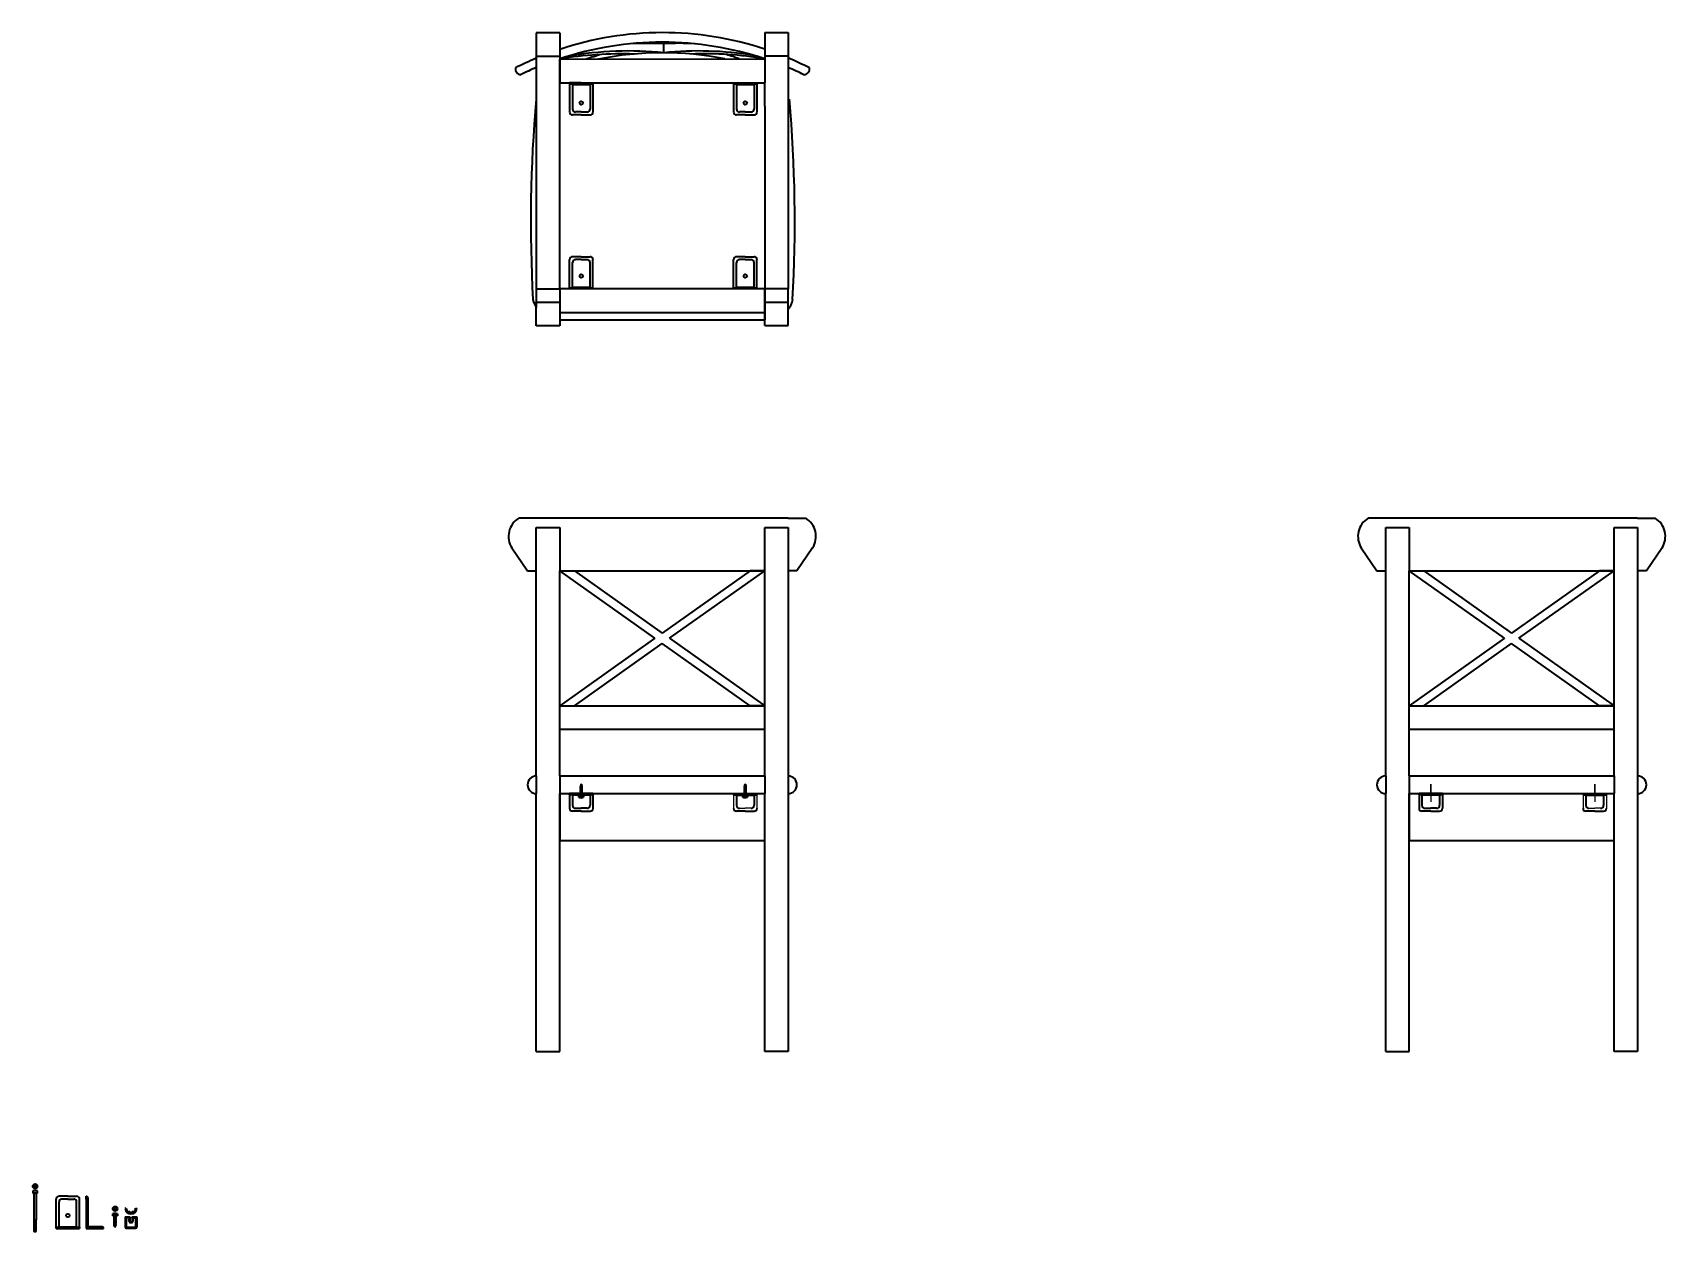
# Model space of a CAD drawing. Header units: millimetres. Extents: x 10348 to 35283, y 6687 to 13230.
# Drawn here: x 29415 to 32202, y 10005 to 12050 of the extents above; entities that cross this region are included whole.
import ezdxf

# ---------------------------------------------------------------- set-up
doc = ezdxf.new("R2010")
doc.units = ezdxf.units.MM
doc.layers.add('IF-DETL', color=4, linetype='Continuous', lineweight=35)
doc.layers.add('IF-FURN', color=7, linetype='Continuous', lineweight=35)

msp = doc.modelspace()

# ---------------------------------------------------------------- linework, layer by layer
for p, q in [((31801.7, 10748.6), (31801.7, 10767.6)), ((31801.7, 10767.6), (31801.7, 10737.3)), ((32081.7, 10748.6), (32081.7, 10767.6)), ((32081.7, 10767.6), (32081.7, 10737.3)), ((30611.5, 10749.6), (30611.5, 10726.6)), ((30616.5, 10749.6), (30616.5, 10751.6)), ((30646.5, 10749.6), (30646.5, 10751.6)), ((30651.5, 10749.6), (30651.5, 10726.6)), ((32061.7, 10749.6), (32061.7, 10726.6)), ((32066.7, 10749.6), (32066.7, 10751.6)), ((32096.7, 10749.6), (32096.7, 10751.6)), ((32101.7, 10749.6), (32101.7, 10726.6)), ((30621.5, 10726.6), (30631.5, 10726.6)), ((30641.5, 10726.6), (30631.5, 10726.6)), ((32071.7, 10726.6), (32081.7, 10726.6)), ((32091.7, 10726.6), (32081.7, 10726.6))]:
    msp.add_line(p, q)
at = {"layer": 'IF-DETL'}
for p, q in [((30349.7, 10763.8), (30350.5, 10765.4)), ((30351.5, 10767.5), (30350.7, 10765.9)), ((30352.2, 10766.4), (30351.5, 10767.5)), ((30352.7, 10765.6), (30352.7, 10766.1)), ((30352.7, 10764.6), (30352.7, 10765.2)), ((30352.7, 10763.6), (30352.7, 10764.2)), ((30352.7, 10762.6), (30352.7, 10763.2)), ((30352.7, 10762.6), (30352.7, 10763.1)), ((30352.7, 10761.6), (30352.7, 10762.2)), ((30352.7, 10760.6), (30352.7, 10761.2)), ((30352.7, 10759.6), (30352.7, 10760.2)), ((30629.7, 10764), (30630.5, 10765.7)), ((30631.5, 10767.8), (30630.7, 10766.1)), ((30632.2, 10766.6), (30631.5, 10767.8)), ((30632.7, 10765.8), (30632.7, 10766.3)), ((30632.7, 10764.8), (30632.7, 10765.5)), ((30632.7, 10763.8), (30632.7, 10764.5)), ((30632.7, 10762.8), (30632.7, 10763.5)), ((30632.7, 10762.8), (30632.7, 10763.3)), ((30632.7, 10761.8), (30632.7, 10762.5)), ((30632.7, 10760.8), (30632.7, 10761.5)), ((30632.7, 10759.8), (30632.7, 10760.5)), ((30632.7, 10758.8), (30632.7, 10759.5)), ((30352.7, 10758.6), (30352.7, 10759.2)), ((30352.7, 10758.6), (30352.7, 10759.1)), ((30352.7, 10757.6), (30352.7, 10758.2)), ((30352.7, 10756.6), (30352.7, 10757.2)), ((30352.7, 10755.6), (30352.7, 10756.2)), ((30352.7, 10754.6), (30352.7, 10755.2)), ((30352.7, 10754.6), (30352.7, 10755.1)), ((30352.7, 10753.6), (30352.7, 10754.2)), ((30352.7, 10752.6), (30352.7, 10753.2)), ((30352.7, 10751.6), (30352.7, 10752.2)), ((30352.7, 10750.6), (30352.7, 10751.2)), ((30352.7, 10750.6), (30352.7, 10751.1)), ((30632.7, 10758.8), (30632.7, 10759.3)), ((30632.7, 10757.8), (30632.7, 10758.5)), ((30632.7, 10756.8), (30632.7, 10757.5)), ((30632.7, 10755.8), (30632.7, 10756.5)), ((30632.7, 10754.8), (30632.7, 10755.5)), ((30632.7, 10754.8), (30632.7, 10755.3)), ((30632.7, 10753.8), (30632.7, 10754.5)), ((30632.7, 10752.8), (30632.7, 10753.5)), ((30632.7, 10751.8), (30632.7, 10752.5)), ((30632.7, 10750.8), (30632.7, 10751.5)), ((30632.7, 10750.8), (30632.7, 10751.3)), ((29554.1, 10028.9), (29554.1, 10028.2)), ((29554.1, 10028.9), (29554.1, 10028.4)), ((29554.1, 10027.9), (29554.1, 10027.2)), ((29554.1, 10026.9), (29554.1, 10026.2)), ((29554.1, 10025.9), (29554.1, 10025.2)), ((29554.1, 10024.9), (29554.1, 10024.2)), ((29554.1, 10024.9), (29554.1, 10024.4)), ((29554.1, 10023.9), (29554.1, 10023.2)), ((29554.1, 10022.9), (29554.1, 10022.2)), ((29554.1, 10021.9), (29554.1, 10021.2)), ((29554.1, 10020.9), (29554.1, 10020.2)), ((29554.1, 10020.9), (29554.1, 10020.4)), ((29554.1, 10019.9), (29554.1, 10019.2)), ((29554.1, 10018.9), (29554.1, 10018.2)), ((29554.1, 10017.9), (29554.1, 10017.2)), ((29554.1, 10016.9), (29554.1, 10016.2)), ((29554.1, 10016.9), (29554.1, 10016.4)), ((29554.1, 10015.9), (29554.1, 10015.2)), ((29554.1, 10014.9), (29554.1, 10014.2)), ((29554.1, 10013.9), (29554.1, 10013.4)), ((29554.7, 10013), (29555.4, 10011.9)), ((29555.4, 10011.9), (29556.2, 10013.6)), ((29557.1, 10015.7), (29556.4, 10014)), ((29417.3, 10004.5), (29417.3, 10004.9)), ((29417.3, 10004.5), (29420.9, 10004.5))]:
    msp.add_line(p, q, dxfattribs=at)
for centre, radius, start, end in [((30353, 10761.7), 3.87, 94.0462, 156.7862), ((30353, 10760.7), 3.87, 94.0462, 156.7862), ((30353, 10759.7), 3.87, 94.0462, 156.7862), ((30349.9, 10763.2), 0.446, 174.2849, 248.8715), ((30353, 10758.7), 3.87, 94.0462, 156.7862), ((30349.9, 10762.2), 0.446, 174.2849, 248.8715), ((30353, 10757.7), 3.87, 94.0462, 156.7862), ((30349.9, 10761.2), 0.446, 174.2849, 248.8715), ((30353, 10756.7), 3.87, 94.0462, 156.7862), ((30349.9, 10760.2), 0.446, 174.2849, 248.8715), ((30353, 10755.7), 3.87, 94.0462, 156.7862), ((30352.9, 10761.7), 3.55, 86.8539, 154.2341), ((30352.9, 10760.7), 3.55, 86.8539, 154.2341), ((30352.9, 10759.7), 3.55, 86.8539, 154.2341), ((30352.9, 10758.7), 3.55, 86.8539, 154.2341), ((30352.9, 10757.7), 3.55, 86.8539, 154.2341), ((30352.9, 10756.7), 3.55, 86.8539, 154.2341), ((30350.6, 10765.5), 0.283, 127.7567, 232.2433), ((30352.6, 10762.6), 3.87, 94.0462, 124.9729), ((30352.6, 10762.5), 3.55, 86.8539, 125.8956), ((30352.3, 10766), 0.427, 11.5669, 85.4957), ((30352.5, 10765.3), 0.814, 8.1237, 72.9261), ((30352.5, 10764.3), 0.814, 8.1237, 72.9261), ((30352.5, 10763.3), 0.814, 8.1237, 72.9261), ((30352.5, 10762.3), 0.814, 8.1237, 72.9261), ((30352.5, 10761.3), 0.814, 8.1237, 72.9261), ((30352.5, 10760.3), 0.814, 8.1237, 72.9261), ((30352.5, 10759.3), 0.814, 8.1237, 72.9261), ((30353.1, 10765.4), 0.171, 267.8912, 20.5514), ((30353.1, 10764.4), 0.171, 267.8912, 20.5514), ((30353.1, 10763.4), 0.171, 267.8912, 20.5514), ((30353.1, 10762.4), 0.171, 267.8912, 20.5514), ((30353.1, 10761.4), 0.171, 267.8912, 20.5514), ((30353.1, 10760.4), 0.171, 267.8912, 20.5514), ((30353.1, 10759.4), 0.171, 267.8912, 20.5514), ((30633, 10762), 3.87, 94.0462, 156.7862), ((30633, 10761), 3.87, 94.0462, 156.7862), ((30633, 10760), 3.87, 94.0462, 156.7862), ((30629.9, 10763.4), 0.446, 174.2849, 248.8715), ((30633, 10759), 3.87, 94.0462, 156.7862), ((30629.9, 10762.4), 0.446, 174.2849, 248.8715), ((30633, 10758), 3.87, 94.0462, 156.7862), ((30629.9, 10761.4), 0.446, 174.2849, 248.8715), ((30633, 10757), 3.87, 94.0462, 156.7862), ((30629.9, 10760.4), 0.446, 174.2849, 248.8715), ((30633, 10756), 3.87, 94.0462, 156.7862), ((30629.9, 10759.4), 0.446, 174.2849, 248.8715), ((30632.9, 10761.9), 3.55, 86.8539, 154.2341), ((30632.9, 10760.9), 3.55, 86.8539, 154.2341), ((30632.9, 10759.9), 3.55, 86.8539, 154.2341), ((30632.9, 10758.9), 3.55, 86.8539, 154.2341), ((30632.9, 10757.9), 3.55, 86.8539, 154.2341), ((30632.9, 10756.9), 3.55, 86.8539, 154.2341), ((30632.9, 10755.9), 3.55, 86.8539, 154.2341), ((30630.6, 10765.7), 0.283, 127.7567, 232.2433), ((30632.6, 10762.8), 3.87, 94.0462, 124.9729), ((30632.6, 10762.8), 3.55, 86.8539, 125.8956), ((30632.3, 10766.2), 0.427, 11.5669, 85.4957), ((30632.5, 10765.5), 0.814, 8.1237, 72.9261), ((30632.5, 10764.5), 0.814, 8.1237, 72.9261), ((30632.5, 10763.5), 0.814, 8.1237, 72.9261), ((30632.5, 10762.5), 0.814, 8.1237, 72.9261), ((30632.5, 10761.5), 0.814, 8.1237, 72.9261), ((30632.5, 10760.5), 0.814, 8.1237, 72.9261), ((30632.5, 10759.5), 0.814, 8.1237, 72.9261), ((30633.1, 10765.7), 0.171, 267.8912, 20.5514), ((30633.1, 10764.7), 0.171, 267.8912, 20.5514), ((30633.1, 10763.7), 0.171, 267.8912, 20.5514), ((30633.1, 10762.7), 0.171, 267.8912, 20.5514), ((30633.1, 10761.7), 0.171, 267.8912, 20.5514), ((30633.1, 10760.7), 0.171, 267.8912, 20.5514), ((30633.1, 10759.7), 0.171, 267.8912, 20.5514), ((30349.9, 10759.2), 0.446, 174.2849, 248.8715), ((30353, 10754.7), 3.87, 94.0462, 156.7862), ((30349.9, 10758.2), 0.446, 174.2849, 248.8715), ((30353, 10753.7), 3.87, 94.0462, 156.7862), ((30349.9, 10757.2), 0.446, 174.2849, 248.8715), ((30353, 10752.7), 3.87, 94.0462, 156.7862), ((30349.9, 10756.2), 0.446, 174.2849, 248.8715), ((30353, 10751.7), 3.87, 94.0462, 156.7862), ((30349.9, 10755.2), 0.446, 174.2849, 248.8715), ((30353, 10750.7), 3.87, 94.0462, 156.7862), ((30349.9, 10754.2), 0.446, 174.2849, 248.8715), ((30353, 10749.7), 3.87, 94.0462, 156.7862), ((30349.9, 10753.2), 0.446, 174.2849, 248.8715), ((30353, 10748.7), 3.87, 94.0462, 156.7862), ((30349.9, 10752.2), 0.446, 174.2849, 248.8715), ((30353, 10747.7), 3.87, 94.0462, 156.7862), ((30349.9, 10751.2), 0.446, 174.2849, 248.8715), ((30353, 10746.7), 3.87, 94.0462, 156.7862), ((30349.9, 10750.2), 0.446, 174.2849, 248.8715), ((30349.9, 10749.2), 0.446, 174.2849, 248.8715), ((30352.9, 10755.7), 3.55, 86.8539, 154.2341), ((30352.9, 10754.7), 3.55, 86.8539, 154.2341), ((30352.9, 10753.7), 3.55, 86.8539, 154.2341), ((30352.9, 10752.7), 3.55, 86.8539, 154.2341), ((30352.9, 10751.7), 3.55, 86.8539, 154.2341), ((30352.9, 10750.7), 3.55, 86.8539, 154.2341), ((30352.9, 10749.7), 3.55, 86.8539, 154.2341), ((30352.9, 10748.7), 3.55, 86.8539, 154.2341), ((30352.9, 10747.7), 3.55, 86.8539, 154.2341), ((30352.9, 10746.7), 3.55, 86.8539, 154.2341), ((30352.5, 10758.3), 0.814, 8.1237, 72.9261), ((30352.5, 10757.3), 0.814, 8.1237, 72.9261), ((30352.5, 10756.3), 0.814, 8.1237, 72.9261), ((30352.5, 10755.3), 0.814, 8.1237, 72.9261), ((30352.5, 10754.3), 0.814, 8.1237, 72.9261), ((30352.5, 10753.3), 0.814, 8.1237, 72.9261), ((30352.5, 10752.3), 0.814, 8.1237, 72.9261), ((30352.5, 10751.3), 0.814, 8.1237, 72.9261), ((30352.5, 10750.3), 0.814, 8.1237, 72.9261), ((30353.1, 10758.4), 0.171, 267.8912, 20.5514), ((30353.1, 10757.4), 0.171, 267.8912, 20.5514), ((30353.1, 10756.4), 0.171, 267.8912, 20.5514), ((30353.1, 10755.4), 0.171, 267.8912, 20.5514), ((30353.1, 10754.4), 0.171, 267.8912, 20.5514), ((30353.1, 10753.4), 0.171, 267.8912, 20.5514), ((30353.1, 10752.4), 0.171, 267.8912, 20.5514), ((30353.1, 10751.4), 0.171, 267.8912, 20.5514), ((30353.1, 10750.4), 0.171, 267.8912, 20.5514), ((30633, 10755), 3.87, 94.0462, 156.7862), ((30629.9, 10758.4), 0.446, 174.2849, 248.8715), ((30633, 10754), 3.87, 94.0462, 156.7862), ((30629.9, 10757.4), 0.446, 174.2849, 248.8715), ((30633, 10753), 3.87, 94.0462, 156.7862), ((30629.9, 10756.4), 0.446, 174.2849, 248.8715), ((30633, 10752), 3.87, 94.0462, 156.7862), ((30629.9, 10755.4), 0.446, 174.2849, 248.8715), ((30633, 10751), 3.87, 94.0462, 156.7862), ((30629.9, 10754.4), 0.446, 174.2849, 248.8715), ((30633, 10750), 3.87, 94.0462, 156.7862), ((30629.9, 10753.4), 0.446, 174.2849, 248.8715), ((30633, 10749), 3.87, 94.0462, 156.7862), ((30629.9, 10752.4), 0.446, 174.2849, 248.8715), ((30633, 10748), 3.87, 94.0462, 156.7862), ((30629.9, 10751.4), 0.446, 174.2849, 248.8715), ((30633, 10747), 3.87, 94.0462, 156.7862), ((30629.9, 10750.4), 0.446, 174.2849, 248.8715), ((30629.9, 10749.4), 0.446, 174.2849, 248.8715), ((30632.9, 10754.9), 3.55, 86.8539, 154.2341), ((30632.9, 10753.9), 3.55, 86.8539, 154.2341), ((30632.9, 10752.9), 3.55, 86.8539, 154.2341), ((30632.9, 10751.9), 3.55, 86.8539, 154.2341), ((30632.9, 10750.9), 3.55, 86.8539, 154.2341), ((30632.9, 10749.9), 3.55, 86.8539, 154.2341), ((30632.9, 10748.9), 3.55, 86.8539, 154.2341), ((30632.9, 10747.9), 3.55, 86.8539, 154.2341), ((30632.9, 10746.9), 3.55, 86.8539, 154.2341), ((30632.5, 10758.5), 0.814, 8.1237, 72.9261), ((30632.5, 10757.5), 0.814, 8.1237, 72.9261), ((30632.5, 10756.5), 0.814, 8.1237, 72.9261), ((30632.5, 10755.5), 0.814, 8.1237, 72.9261), ((30632.5, 10754.5), 0.814, 8.1237, 72.9261), ((30632.5, 10753.5), 0.814, 8.1237, 72.9261), ((30632.5, 10752.5), 0.814, 8.1237, 72.9261), ((30632.5, 10751.5), 0.814, 8.1237, 72.9261), ((30632.5, 10750.5), 0.814, 8.1237, 72.9261), ((30633.1, 10758.7), 0.171, 267.8912, 20.5514), ((30633.1, 10757.7), 0.171, 267.8912, 20.5514), ((30633.1, 10756.7), 0.171, 267.8912, 20.5514), ((30633.1, 10755.7), 0.171, 267.8912, 20.5514), ((30633.1, 10754.7), 0.171, 267.8912, 20.5514), ((30633.1, 10753.7), 0.171, 267.8912, 20.5514), ((30633.1, 10752.7), 0.171, 267.8912, 20.5514), ((30633.1, 10751.7), 0.171, 267.8912, 20.5514), ((30633.1, 10750.7), 0.171, 267.8912, 20.5514), ((29417.2, 10024.3), 0.417, 144.9424, 215.0576), ((29417.3, 10023.8), 0.484, 147.4171, 212.5829), ((29417.2, 10023.3), 0.417, 144.9424, 215.0576), ((29417.3, 10022.8), 0.484, 147.4171, 212.5829), ((29417.2, 10022.3), 0.417, 144.9424, 215.0576), ((29417.3, 10021.8), 0.484, 147.4171, 212.5829), ((29417.2, 10021.3), 0.417, 144.9424, 215.0576), ((29417.3, 10020.8), 0.484, 147.4171, 212.5829), ((29417.2, 10020.3), 0.417, 144.9424, 215.0576), ((29417.2, 10019.8), 0.484, 147.4171, 212.5829), ((29420.1, 10028.1), 9.17, 248.9289, 274.4088), ((29417.2, 10019.3), 0.417, 144.9424, 215.0576), ((29420.1, 10027.6), 9.17, 248.9289, 274.4088), ((29417.2, 10018.8), 0.484, 147.4171, 212.5829), ((29417.2, 10018.3), 0.417, 144.9424, 215.0576), ((29417.2, 10017.8), 0.484, 147.4171, 212.5829), ((29417.2, 10017.3), 0.417, 144.9424, 215.0576), ((29417.3, 10016.8), 0.484, 147.4171, 212.5829), ((29417.2, 10016.3), 0.417, 144.9424, 215.0576), ((29417.3, 10015.8), 0.484, 147.4171, 212.5829), ((29417.2, 10015.3), 0.417, 144.9424, 215.0576), ((29417.3, 10014.8), 0.484, 147.4171, 212.5829), ((29417.2, 10014.3), 0.417, 144.9424, 215.0576), ((29417.3, 10013.8), 0.484, 147.4171, 212.5829), ((29417.2, 10013.3), 0.417, 144.9424, 215.0576), ((29417.3, 10012.8), 0.484, 147.4171, 212.5829), ((29417.2, 10012.3), 0.417, 144.9424, 215.0576), ((29417.3, 10011.8), 0.484, 147.4171, 212.5829), ((29417.2, 10011.3), 0.417, 144.9424, 215.0576), ((29417.3, 10010.8), 0.484, 147.4171, 212.5829), ((29417.2, 10010.3), 0.417, 144.9424, 215.0576), ((29417.3, 10009.8), 0.484, 147.4171, 212.5829), ((29417.2, 10009.3), 0.417, 144.9424, 215.0576), ((29417.3, 10008.8), 0.484, 147.4171, 212.5829), ((29417.2, 10008.3), 0.417, 144.9424, 215.0576), ((29417.3, 10007.8), 0.484, 147.4171, 212.5829), ((29417.2, 10007.3), 0.417, 144.9424, 215.0576), ((29417.3, 10006.8), 0.484, 147.4171, 212.5829), ((29420.2, 10033.1), 9.17, 248.9289, 274.4088), ((29420.2, 10032.6), 9.17, 248.9289, 274.4088), ((29420.2, 10032.1), 9.17, 248.9289, 274.4088), ((29420.2, 10031.6), 9.17, 248.9289, 274.4088), ((29420.2, 10031.1), 9.17, 248.9289, 274.4088), ((29420.2, 10030.6), 9.17, 248.9289, 274.4088), ((29420.2, 10030.1), 9.17, 248.9289, 274.4088), ((29420.2, 10029.6), 9.17, 248.9289, 274.4088), ((29420.2, 10029.1), 9.17, 248.9289, 274.4088), ((29420.2, 10028.6), 9.17, 248.9289, 274.4088), ((29420.2, 10027.1), 9.17, 248.9289, 274.4088), ((29420.2, 10026.6), 9.17, 248.9289, 274.4088), ((29420.2, 10026.1), 9.17, 248.9289, 274.4088), ((29420.2, 10025.6), 9.17, 248.9289, 274.4088), ((29420.2, 10025.1), 9.17, 248.9289, 274.4088), ((29420.2, 10024.6), 9.17, 248.9289, 274.4088), ((29420.2, 10024.1), 9.17, 248.9289, 274.4088), ((29420.2, 10023.6), 9.17, 248.9289, 274.4088), ((29420.2, 10023.1), 9.17, 248.9289, 274.4088), ((29420.2, 10022.6), 9.17, 248.9289, 274.4088), ((29420.2, 10022.1), 9.17, 248.9289, 274.4088), ((29420.2, 10021.6), 9.17, 248.9289, 274.4088), ((29420.2, 10021.1), 9.17, 248.9289, 274.4088), ((29420.2, 10020.6), 9.17, 248.9289, 274.4088), ((29420.2, 10020.1), 9.17, 248.9289, 274.4088), ((29420.2, 10019.6), 9.17, 248.9289, 274.4088), ((29420.2, 10019.1), 9.17, 248.9289, 274.4088), ((29420.2, 10018.6), 9.17, 248.9289, 274.4088), ((29420.2, 10018.1), 9.17, 248.9289, 274.4088), ((29420.2, 10017.6), 9.17, 248.9289, 274.4088), ((29420.2, 10017.1), 9.17, 248.9289, 274.4088), ((29420.2, 10016.6), 9.17, 248.9289, 274.4088), ((29420.2, 10016.1), 9.17, 248.9289, 274.4088), ((29420.2, 10015.6), 9.17, 248.9289, 274.4088), ((29420.5, 10023.7), 0.43, 326.1241, 33.8759), ((29420.5, 10023.2), 0.456, 325.1885, 34.8115), ((29420.5, 10022.7), 0.43, 326.1241, 33.8759), ((29420.5, 10022.2), 0.456, 325.1885, 34.8115), ((29420.5, 10021.7), 0.43, 326.1241, 33.8759), ((29420.5, 10021.2), 0.456, 325.1885, 34.8115), ((29420.5, 10020.7), 0.43, 326.1241, 33.8759), ((29420.5, 10020.2), 0.456, 325.1885, 34.8115), ((29420.5, 10019.7), 0.43, 326.1241, 33.8759), ((29420.5, 10019.2), 0.456, 325.1885, 34.8115), ((29420.5, 10018.7), 0.43, 326.1241, 33.8759), ((29420.5, 10018.2), 0.456, 325.1885, 34.8115), ((29420.5, 10017.7), 0.43, 326.1241, 33.8759), ((29420.5, 10017.2), 0.456, 325.1885, 34.8115), ((29420.5, 10016.7), 0.43, 326.1241, 33.8759), ((29420.5, 10016.2), 0.456, 325.1885, 34.8115), ((29420.5, 10015.7), 0.43, 326.1241, 33.8759), ((29420.5, 10015.2), 0.456, 325.1885, 34.8115), ((29420.5, 10014.7), 0.43, 326.1241, 33.8759), ((29420.5, 10014.2), 0.456, 325.1885, 34.8115), ((29420.5, 10013.7), 0.43, 326.1241, 33.8759), ((29420.5, 10013.2), 0.456, 325.1885, 34.8115), ((29420.5, 10012.7), 0.43, 326.1241, 33.8759), ((29420.5, 10012.2), 0.456, 325.1885, 34.8115), ((29420.5, 10011.7), 0.43, 326.1241, 33.8759), ((29420.5, 10011.2), 0.456, 325.1885, 34.8115), ((29420.5, 10010.7), 0.43, 326.1241, 33.8759), ((29420.5, 10010.2), 0.456, 325.1885, 34.8115), ((29420.5, 10009.7), 0.43, 326.1241, 33.8759), ((29420.5, 10009.2), 0.456, 325.1885, 34.8115), ((29420.5, 10008.7), 0.43, 326.1241, 33.8759), ((29420.5, 10008.2), 0.456, 325.1885, 34.8115), ((29420.5, 10007.7), 0.43, 326.1241, 33.8759), ((29420.5, 10007.2), 0.456, 325.1885, 34.8115), ((29420.5, 10006.7), 0.43, 326.1241, 33.8759), ((29553.7, 10029), 0.171, 87.8912, 200.5514), ((29554.4, 10029.2), 0.814, 188.1237, 252.9261), ((29553.7, 10028), 0.171, 87.8912, 200.5514), ((29554.4, 10028.2), 0.814, 188.1237, 252.9261), ((29553.7, 10027), 0.171, 87.8912, 200.5514), ((29554.4, 10027.2), 0.814, 188.1237, 252.9261), ((29553.7, 10026), 0.171, 87.8912, 200.5514), ((29554.4, 10026.2), 0.814, 188.1237, 252.9261), ((29553.7, 10025), 0.171, 87.8912, 200.5514), ((29554.4, 10025.2), 0.814, 188.1237, 252.9261), ((29553.7, 10024), 0.171, 87.8912, 200.5514), ((29554.4, 10024.2), 0.814, 188.1237, 252.9261), ((29553.7, 10023), 0.171, 87.8912, 200.5514), ((29554.4, 10023.2), 0.814, 188.1237, 252.9261), ((29553.7, 10022), 0.171, 87.8912, 200.5514), ((29554.4, 10022.2), 0.814, 188.1237, 252.9261), ((29553.7, 10021), 0.171, 87.8912, 200.5514), ((29554.4, 10021.2), 0.814, 188.1237, 252.9261), ((29553.7, 10020), 0.171, 87.8912, 200.5514), ((29554.4, 10020.2), 0.814, 188.1237, 252.9261), ((29553.7, 10019), 0.171, 87.8912, 200.5514), ((29554.4, 10019.2), 0.814, 188.1237, 252.9261), ((29553.7, 10018), 0.171, 87.8912, 200.5514), ((29554.4, 10018.2), 0.814, 188.1237, 252.9261), ((29553.7, 10017), 0.171, 87.8912, 200.5514), ((29554.4, 10017.2), 0.814, 188.1237, 252.9261), ((29553.7, 10016), 0.171, 87.8912, 200.5514), ((29554.4, 10016.2), 0.814, 188.1237, 252.9261), ((29553.7, 10015), 0.171, 87.8912, 200.5514), ((29554.4, 10015.2), 0.814, 188.1237, 252.9261), ((29553.7, 10014), 0.171, 87.8912, 200.5514), ((29554.4, 10014.2), 0.814, 188.1237, 252.9261), ((29553.9, 10032.8), 3.55, 266.8539, 334.2341), ((29553.9, 10031.8), 3.55, 266.8539, 334.2341), ((29553.9, 10030.8), 3.55, 266.8539, 334.2341), ((29553.9, 10029.8), 3.55, 266.8539, 334.2341), ((29553.9, 10028.8), 3.55, 266.8539, 334.2341), ((29553.9, 10027.8), 3.55, 266.8539, 334.2341), ((29553.9, 10026.8), 3.55, 266.8539, 334.2341), ((29553.9, 10025.8), 3.55, 266.8539, 334.2341), ((29553.9, 10024.8), 3.55, 266.8539, 334.2341), ((29553.9, 10023.8), 3.55, 266.8539, 334.2341), ((29553.9, 10022.8), 3.55, 266.8539, 334.2341), ((29553.9, 10021.8), 3.55, 266.8539, 334.2341), ((29553.9, 10020.8), 3.55, 266.8539, 334.2341), ((29553.9, 10019.8), 3.55, 266.8539, 334.2341), ((29553.9, 10018.8), 3.55, 266.8539, 334.2341), ((29553.9, 10017.8), 3.55, 266.8539, 334.2341), ((29553.9, 10032.7), 3.87, 274.0462, 336.7862), ((29553.9, 10031.7), 3.87, 274.0462, 336.7862), ((29553.9, 10030.7), 3.87, 274.0462, 336.7862), ((29553.9, 10029.7), 3.87, 274.0462, 336.7862), ((29553.9, 10028.7), 3.87, 274.0462, 336.7862), ((29553.9, 10027.7), 3.87, 274.0462, 336.7862), ((29553.9, 10026.7), 3.87, 274.0462, 336.7862), ((29553.9, 10025.7), 3.87, 274.0462, 336.7862), ((29553.9, 10024.7), 3.87, 274.0462, 336.7862), ((29553.9, 10023.7), 3.87, 274.0462, 336.7862), ((29553.9, 10022.7), 3.87, 274.0462, 336.7862), ((29553.9, 10021.7), 3.87, 274.0462, 336.7862), ((29553.9, 10020.7), 3.87, 274.0462, 336.7862), ((29553.9, 10019.7), 3.87, 274.0462, 336.7862), ((29553.9, 10018.7), 3.87, 274.0462, 336.7862), ((29553.9, 10017.7), 3.87, 274.0462, 336.7862), ((29554.3, 10016.9), 3.55, 266.8539, 305.8956), ((29554.5, 10013.5), 0.427, 191.5669, 265.4957), ((29554.2, 10016.9), 3.87, 274.0462, 304.9729), ((29556.3, 10013.9), 0.283, 307.7567, 52.2433), ((29557, 10030.3), 0.446, 354.2849, 68.8715), ((29557, 10029.3), 0.446, 354.2849, 68.8715), ((29557, 10028.3), 0.446, 354.2849, 68.8715), ((29557, 10027.3), 0.446, 354.2849, 68.8715), ((29557, 10026.3), 0.446, 354.2849, 68.8715), ((29557, 10025.3), 0.446, 354.2849, 68.8715), ((29557, 10024.3), 0.446, 354.2849, 68.8715), ((29557, 10023.3), 0.446, 354.2849, 68.8715), ((29557, 10022.3), 0.446, 354.2849, 68.8715), ((29557, 10021.3), 0.446, 354.2849, 68.8715), ((29557, 10020.3), 0.446, 354.2849, 68.8715), ((29557, 10019.3), 0.446, 354.2849, 68.8715), ((29557, 10018.3), 0.446, 354.2849, 68.8715), ((29557, 10017.3), 0.446, 354.2849, 68.8715), ((29557, 10016.3), 0.446, 354.2849, 68.8715), ((29417.2, 10006.3), 0.417, 144.9424, 215.0576), ((29417.3, 10005.8), 0.484, 147.4171, 212.5829), ((29417.2, 10005.3), 0.417, 144.9424, 215.0576), ((29420.2, 10015.1), 9.17, 248.9289, 274.4088), ((29420.2, 10014.6), 9.17, 248.9289, 274.4088), ((29420.2, 10014.1), 9.17, 248.9289, 274.4088), ((29420.2, 10013.6), 9.17, 248.9289, 261.8754), ((29420.5, 10006.2), 0.456, 325.1885, 34.8115), ((29420.5, 10005.7), 0.43, 326.1241, 33.8759), ((29420.5, 10005.2), 0.456, 325.1885, 34.8115), ((29420.4, 10004.7), 0.485, 334.4299, 25.5701)]:
    msp.add_arc(centre, radius, start, end, dxfattribs=at)
at = {"layer": 'IF-FURN'}
for p, q in [((30314.7, 12050.1), (30274.7, 12050.1)), ((30274.7, 12050.1), (30274.7, 12006.5)), ((30274.7, 12050.1), (30274.7, 12010.1)), ((30314.7, 12050.1), (30314.7, 12021.6)), ((30314.7, 12050.1), (30314.7, 11964.7)), ((30664.7, 12050.2), (30704.7, 12050.2)), ((30664.7, 12050.2), (30664.7, 12021.9)), ((30704.7, 12050.2), (30704.7, 12006.9)), ((30704.7, 12050.2), (30704.7, 12010.2)), ((30314.7, 12021.6), (30314.7, 12005.3)), ((30492.2, 12016), (30492.2, 12031)), ((30664.7, 12021.9), (30664.7, 12005.6)), ((30274.7, 12010.1), (30314.7, 12010.1)), ((30274.7, 12006.5), (30274.7, 11990.2)), ((30274.7, 11990.2), (30274.7, 11938.2)), ((30314.7, 12005.3), (30329, 12009.9)), ((30314.7, 12004.7), (30664.7, 12005.6)), ((30314.7, 12005.3), (30314.7, 11989.9)), ((30314.7, 11964.7), (30314.7, 12004.7)), ((30314.7, 11971.8), (30314.7, 11986.8)), ((30664.7, 12005.6), (30651.2, 12009.9)), ((30704.7, 12010.2), (30664.7, 12010.2)), ((30664.7, 12005.6), (30664.7, 11989.9)), ((30664.7, 11989.9), (30664.7, 11964.8)), ((30704.7, 12006.9), (30704.7, 11990.6)), ((30704.7, 11990.6), (30704.7, 11943.1)), ((30274.7, 11964.8), (30274.7, 11924.8)), ((30314.7, 11964.8), (30664.7, 11964.8)), ((30314.7, 11964.8), (30351.5, 11964.8)), ((30314.7, 11924.8), (30314.7, 11964.7)), ((30336.5, 11964.8), (30331.5, 11964.8)), ((30331.5, 11964.8), (30331.5, 11914.8)), ((30331.5, 11964.8), (30331.5, 11962.8)), ((30331.5, 11962.8), (30336.5, 11962.8)), ((30351.5, 11964.8), (30336.5, 11964.8)), ((30336.5, 11962.8), (30336.5, 11919.8)), ((30336.5, 11962.8), (30336.5, 11961.8)), ((30336.5, 11961.8), (30366.5, 11961.8)), ((30351.5, 11964.8), (30366.5, 11964.8)), ((30366.5, 11964.8), (30371.5, 11964.8)), ((30366.5, 11962.8), (30366.5, 11919.8)), ((30366.5, 11961.8), (30366.5, 11962.8)), ((30366.5, 11962.8), (30371.5, 11962.8)), ((30371.5, 11964.8), (30371.5, 11914.8)), ((30611.5, 11964.8), (30611.5, 11914.8)), ((30611.5, 11964.8), (30611.5, 11962.8)), ((30611.5, 11962.8), (30616.5, 11962.8)), ((30616.5, 11962.8), (30616.5, 11919.8)), ((30616.5, 11962.8), (30616.5, 11961.8)), ((30616.5, 11961.8), (30646.5, 11961.8)), ((30646.5, 11962.8), (30646.5, 11919.8)), ((30646.5, 11961.8), (30646.5, 11962.8)), ((30646.5, 11962.8), (30651.5, 11962.8)), ((30651.5, 11964.8), (30651.5, 11914.8)), ((30664.7, 11924.8), (30664.7, 11964.8)), ((30274.7, 11938.2), (30274.7, 11612.8)), ((30704.7, 11943.1), (30704.7, 11612.8)), ((30314.7, 11612.8), (30314.7, 11924.8)), ((30351.5, 11909.8), (30336.5, 11909.8)), ((30351.5, 11914.8), (30341.5, 11914.8)), ((30351.5, 11914.8), (30361.5, 11914.8)), ((30351.5, 11909.8), (30366.5, 11909.8)), ((30631.5, 11909.8), (30616.5, 11909.8)), ((30631.5, 11914.8), (30621.5, 11914.8)), ((30631.5, 11914.8), (30641.5, 11914.8)), ((30631.5, 11909.8), (30646.5, 11909.8)), ((30664.7, 11924.8), (30664.7, 11612.8)), ((30331.5, 11612.8), (30331.5, 11662.8)), ((30351.5, 11667.8), (30336.5, 11667.8)), ((30336.5, 11614.8), (30336.5, 11657.8)), ((30351.5, 11662.8), (30341.5, 11662.8)), ((30351.5, 11667.8), (30366.5, 11667.8)), ((30351.5, 11662.8), (30361.5, 11662.8)), ((30366.5, 11614.8), (30366.5, 11657.8)), ((30371.5, 11612.8), (30371.5, 11662.8)), ((30611.5, 11612.8), (30611.5, 11662.8)), ((30631.5, 11667.8), (30616.5, 11667.8)), ((30616.5, 11614.8), (30616.5, 11657.8)), ((30631.5, 11662.8), (30621.5, 11662.8)), ((30631.5, 11667.8), (30646.5, 11667.8)), ((30631.5, 11662.8), (30641.5, 11662.8)), ((30646.5, 11614.8), (30646.5, 11657.8)), ((30651.5, 11612.8), (30651.5, 11662.8)), ((30274.7, 11612.8), (30274.7, 11581.3)), ((30274.7, 11612.8), (30314.7, 11612.8)), ((30314.7, 11612.8), (30314.7, 11559.9)), ((30314.7, 11612.8), (30314.7, 11572.8)), ((30664.7, 11612.8), (30314.7, 11612.8)), ((30331.5, 11612.8), (30331.5, 11614.8)), ((30331.5, 11614.8), (30336.5, 11614.8)), ((30336.5, 11614.8), (30336.5, 11615.8)), ((30336.5, 11615.8), (30366.5, 11615.8)), ((30366.5, 11615.8), (30366.5, 11614.8)), ((30366.5, 11614.8), (30371.5, 11614.8)), ((30371.5, 11614.8), (30371.5, 11612.8)), ((30611.5, 11612.8), (30611.5, 11614.8)), ((30611.5, 11614.8), (30616.5, 11614.8)), ((30616.5, 11614.8), (30616.5, 11615.8)), ((30616.5, 11615.8), (30646.5, 11615.8)), ((30646.5, 11615.8), (30646.5, 11614.8)), ((30646.5, 11614.8), (30651.5, 11614.8)), ((30704.7, 11612.8), (30664.7, 11612.8)), ((30664.7, 11612.8), (30664.7, 11559.9)), ((30664.7, 11572.8), (30664.7, 11612.8)), ((30704.7, 11550.2), (30704.7, 11612.8)), ((30274.7, 11550.1), (30274.7, 11590.1)), ((30274.7, 11590.1), (30314.7, 11590.1)), ((30274.7, 11550.1), (30274.7, 11581.3)), ((30314.7, 11572.8), (30664.7, 11572.8)), ((30664.7, 11550.2), (30664.7, 11590.2)), ((30664.7, 11590.2), (30704.7, 11590.2)), ((30704.7, 11550.2), (30704.7, 11578.4)), ((30314.7, 11550.1), (30274.7, 11550.1)), ((30314.7, 11559.9), (30664.7, 11559.9)), ((30314.7, 11559.9), (30314.7, 11550.1)), ((30664.7, 11550.2), (30664.7, 11559.9)), ((30664.7, 11550.2), (30704.7, 11550.2)), ((30259.7, 11221.6), (30244.7, 11221.6)), ((30704.7, 11221.6), (30259.7, 11221.6)), ((30274.7, 11131.6), (30274.7, 11205.6)), ((30274.7, 11205.6), (30314.7, 11205.6)), ((30314.7, 11205.6), (30314.7, 11131.6)), ((30664.7, 11131.6), (30664.7, 11205.6)), ((30664.7, 11205.6), (30704.7, 11205.6)), ((30704.7, 11221.6), (30719.7, 11221.6)), ((30704.7, 11205.6), (30704.7, 11131.6)), ((30719.7, 11221.6), (30734.7, 11221.6)), ((31709.9, 11221.6), (31694.9, 11221.6)), ((32154.9, 11221.6), (31709.9, 11221.6)), ((31724.9, 11131.6), (31724.9, 11205.6)), ((31724.9, 11205.6), (31764.9, 11205.6)), ((31764.9, 11205.6), (31764.9, 11131.6)), ((32114.9, 11131.6), (32114.9, 11205.6)), ((32114.9, 11205.6), (32154.9, 11205.6)), ((32154.9, 11221.6), (32169.9, 11221.6)), ((32154.9, 11205.6), (32154.9, 11131.6)), ((32169.9, 11221.6), (32184.9, 11221.6)), ((30233, 11170.7), (30259.7, 11131.6)), ((30746.4, 11170.7), (30719.7, 11131.6)), ((31683.2, 11170.7), (31709.9, 11131.6)), ((32196.6, 11170.7), (32169.9, 11131.6)), ((30259.7, 11131.6), (30274.7, 11131.6)), ((30274.7, 11081.6), (30274.7, 11131.6)), ((30314.7, 11131.6), (30664.7, 11131.6)), ((30314.7, 10781.6), (30314.7, 11131.6)), ((30477.2, 11016.6), (30314.7, 11131.6)), ((30314.7, 11131.6), (30339.7, 11131.6)), ((30339.7, 11131.6), (30489.7, 11025.4)), ((30639.7, 11131.6), (30489.7, 11025.4)), ((30502.2, 11016.6), (30664.7, 11131.6)), ((30664.7, 11131.6), (30639.7, 11131.6)), ((30664.7, 10781.6), (30664.7, 11131.6)), ((30704.7, 11131.6), (30704.7, 10781.6)), ((30719.7, 11131.6), (30704.7, 11131.6)), ((31709.9, 11131.6), (31724.9, 11131.6)), ((31724.9, 11081.6), (31724.9, 11131.6)), ((31764.9, 11131.6), (32114.9, 11131.6)), ((31764.9, 10781.6), (31764.9, 11131.6)), ((31927.4, 11016.6), (31764.9, 11131.6)), ((31764.9, 11131.6), (31789.9, 11131.6)), ((31789.9, 11131.6), (31939.9, 11025.4)), ((32089.9, 11131.6), (31939.9, 11025.4)), ((31952.4, 11016.6), (32114.9, 11131.6)), ((32114.9, 11131.6), (32089.9, 11131.6)), ((32114.9, 10781.6), (32114.9, 11131.6)), ((32154.9, 11131.6), (32154.9, 10781.6)), ((32169.9, 11131.6), (32154.9, 11131.6)), ((30274.7, 10781.6), (30274.7, 11081.6)), ((31724.9, 10781.6), (31724.9, 11081.6)), ((30477.2, 11016.6), (30314.7, 10901.6)), ((30502.2, 11016.6), (30664.7, 10901.6)), ((31927.4, 11016.6), (31764.9, 10901.6)), ((31952.4, 11016.6), (32114.9, 10901.6)), ((30339.7, 10901.6), (30489.7, 11007.7)), ((30639.7, 10901.6), (30489.7, 11007.7)), ((31789.9, 10901.6), (31939.9, 11007.7)), ((32089.9, 10901.6), (31939.9, 11007.7)), ((30314.7, 10861.6), (30314.7, 10901.6)), ((30314.7, 10901.6), (30664.7, 10901.6)), ((30314.7, 10901.6), (30339.7, 10901.6)), ((30664.7, 10901.6), (30639.7, 10901.6)), ((31764.9, 10861.6), (31764.9, 10901.6)), ((31764.9, 10901.6), (32114.9, 10901.6)), ((31764.9, 10901.6), (31789.9, 10901.6)), ((32114.9, 10901.6), (32089.9, 10901.6)), ((30314.7, 10781.6), (30314.7, 10861.6)), ((30314.7, 10861.6), (30664.7, 10861.6)), ((31764.9, 10781.6), (31764.9, 10861.6)), ((31764.9, 10861.6), (32114.9, 10861.6)), ((30274.7, 10781.6), (30274.7, 10751.6)), ((30314.7, 10781.6), (30664.7, 10781.6)), ((30314.7, 10781.6), (30314.7, 10751.6)), ((30664.7, 10781.6), (30664.7, 10751.6)), ((30704.7, 10781.6), (30704.7, 10751.6)), ((31724.9, 10781.6), (31724.9, 10751.6)), ((31764.9, 10781.6), (32114.9, 10781.6)), ((31764.9, 10781.6), (31764.9, 10751.6)), ((32114.9, 10781.6), (32114.9, 10751.6)), ((32154.9, 10781.6), (32154.9, 10751.6)), ((30274.7, 10311.6), (30274.7, 10751.6)), ((30314.7, 10751.6), (30664.7, 10751.6)), ((30314.7, 10311.6), (30314.7, 10751.6)), ((30314.7, 10751.6), (30314.7, 10671.6)), ((30331.5, 10749.6), (30331.5, 10751.6)), ((30371.5, 10751.6), (30331.5, 10751.6)), ((30336.5, 10749.6), (30331.5, 10749.6)), ((30331.5, 10749.6), (30331.5, 10726.6)), ((30336.5, 10749.6), (30336.5, 10751.6)), ((30336.5, 10748.6), (30336.5, 10749.6)), ((30336.5, 10749.6), (30336.5, 10731.6)), ((30366.5, 10748.6), (30336.5, 10748.6)), ((30347.2, 10745.2), (30347.2, 10748.2)), ((30347.2, 10748.2), (30355.2, 10748.2)), ((30347.2, 10748.2), (30349.7, 10748.2)), ((30355.2, 10745.2), (30347.2, 10745.2)), ((30352.7, 10748.2), (30352.7, 10750.2)), ((30353.2, 10748.2), (30352.7, 10748.2)), ((30355.2, 10748.2), (30353.2, 10748.2)), ((30355.2, 10748.2), (30355.2, 10745.2)), ((30366.5, 10749.6), (30366.5, 10751.6)), ((30366.5, 10749.6), (30366.5, 10731.6)), ((30371.5, 10749.6), (30366.5, 10749.6)), ((30366.5, 10749.6), (30366.5, 10748.6)), ((30371.5, 10751.6), (30371.5, 10749.6)), ((30371.5, 10749.6), (30371.5, 10726.6)), ((30611.5, 10751.6), (30611.5, 10749.6)), ((30611.5, 10749.6), (30616.5, 10749.6)), ((30616.5, 10749.6), (30616.5, 10731.6)), ((30616.5, 10748.6), (30646.5, 10748.6)), ((30627.2, 10745.5), (30627.2, 10748.5)), ((30627.2, 10748.5), (30635.2, 10748.5)), ((30627.2, 10748.5), (30629.7, 10748.5)), ((30635.2, 10745.5), (30627.2, 10745.5)), ((30632.7, 10748.5), (30632.7, 10750.5)), ((30633.2, 10748.5), (30632.7, 10748.5)), ((30635.2, 10748.5), (30633.2, 10748.5)), ((30635.2, 10748.5), (30635.2, 10745.5)), ((30646.5, 10748.6), (30646.5, 10749.6)), ((30646.5, 10749.6), (30651.5, 10749.6)), ((30646.5, 10749.6), (30646.5, 10731.6)), ((30651.5, 10749.6), (30651.5, 10751.6)), ((30664.7, 10311.6), (30664.7, 10751.6)), ((30704.7, 10751.6), (30704.7, 10311.6)), ((31724.9, 10311.6), (31724.9, 10751.6)), ((31764.9, 10751.6), (32114.9, 10751.6)), ((31764.9, 10311.6), (31764.9, 10751.6)), ((31764.9, 10751.6), (31764.9, 10671.6)), ((31781.7, 10749.6), (31781.7, 10751.6)), ((31821.7, 10751.6), (31781.7, 10751.6)), ((31786.7, 10749.6), (31781.7, 10749.6)), ((31781.7, 10749.6), (31781.7, 10726.6)), ((31786.7, 10749.6), (31786.7, 10751.6)), ((31786.7, 10748.6), (31786.7, 10749.6)), ((31786.7, 10749.6), (31786.7, 10731.6)), ((31816.7, 10748.6), (31786.7, 10748.6)), ((31816.7, 10749.6), (31816.7, 10751.6)), ((31816.7, 10749.6), (31816.7, 10731.6)), ((31821.7, 10749.6), (31816.7, 10749.6)), ((31816.7, 10749.6), (31816.7, 10748.6)), ((31821.7, 10751.6), (31821.7, 10749.6)), ((31821.7, 10749.6), (31821.7, 10726.6)), ((32061.7, 10751.6), (32061.7, 10749.6)), ((32061.7, 10749.6), (32066.7, 10749.6)), ((32066.7, 10749.6), (32066.7, 10731.6)), ((32066.7, 10748.6), (32096.7, 10748.6)), ((32096.7, 10748.6), (32096.7, 10749.6)), ((32096.7, 10749.6), (32101.7, 10749.6)), ((32096.7, 10749.6), (32096.7, 10731.6)), ((32101.7, 10749.6), (32101.7, 10751.6)), ((32114.9, 10311.6), (32114.9, 10751.6)), ((32154.9, 10751.6), (32154.9, 10311.6)), ((30351.5, 10721.6), (30336.5, 10721.6)), ((30341.5, 10726.6), (30351.5, 10726.6)), ((30361.5, 10726.6), (30351.5, 10726.6)), ((30351.5, 10721.6), (30366.5, 10721.6)), ((30631.5, 10721.6), (30616.5, 10721.6)), ((30631.5, 10721.6), (30646.5, 10721.6)), ((31801.7, 10721.6), (31786.7, 10721.6)), ((31791.7, 10726.6), (31801.7, 10726.6)), ((31811.7, 10726.6), (31801.7, 10726.6)), ((31801.7, 10721.6), (31816.7, 10721.6)), ((32081.7, 10721.6), (32066.7, 10721.6)), ((32081.7, 10721.6), (32096.7, 10721.6)), ((30314.7, 10671.6), (30664.7, 10671.6)), ((31764.9, 10671.6), (32114.9, 10671.6)), ((30274.7, 10311.6), (30314.7, 10311.6)), ((30704.7, 10311.6), (30664.7, 10311.6)), ((31724.9, 10311.6), (31764.9, 10311.6)), ((32154.9, 10311.6), (32114.9, 10311.6)), ((29422.9, 10073.6), (29414.9, 10073.6)), ((29414.9, 10073.6), (29414.9, 10069.6)), ((29422.9, 10069.6), (29414.9, 10069.6)), ((29414.9, 10069.6), (29416.9, 10069.6)), ((29417.9, 10081.8), (29416.4, 10081.8)), ((29416.4, 10081.8), (29416.4, 10080.8)), ((29416.4, 10080.8), (29417.9, 10080.8)), ((29416.9, 10069.6), (29416.9, 10024.5)), ((29418.4, 10081.8), (29417.9, 10081.8)), ((29418.4, 10080.8), (29417.9, 10080.8)), ((29419.4, 10083.8), (29418.4, 10083.8)), ((29418.4, 10083.8), (29418.4, 10082.3)), ((29418.4, 10082.3), (29418.4, 10081.8)), ((29418.4, 10080.3), (29418.4, 10080.8)), ((29418.4, 10078.8), (29418.4, 10080.3)), ((29419.4, 10078.8), (29418.4, 10078.8)), ((29419.4, 10082.3), (29419.4, 10083.8)), ((29419.4, 10082.3), (29419.4, 10081.8)), ((29419.4, 10081.8), (29419.9, 10081.8)), ((29419.4, 10080.3), (29419.4, 10080.8)), ((29419.4, 10080.8), (29419.9, 10080.8)), ((29419.4, 10080.3), (29419.4, 10078.8)), ((29419.9, 10081.8), (29421.4, 10081.8)), ((29421.4, 10080.8), (29419.9, 10080.8)), ((29422.9, 10069.6), (29420.9, 10069.6)), ((29420.9, 10069.6), (29420.9, 10023.9)), ((29421.4, 10081.8), (29421.4, 10080.8)), ((29422.9, 10069.6), (29422.9, 10073.6)), ((29474.9, 10064.4), (29459.9, 10064.4)), ((29474.9, 10064.4), (29489.9, 10064.4)), ((29506, 10059.4), (29506, 10064.4)), ((29506, 10064.4), (29508, 10064.4)), ((29508, 10064.4), (29508, 10062.4)), ((29454.9, 10009.4), (29454.9, 10059.4)), ((29459.9, 10011.4), (29459.9, 10054.4)), ((29474.9, 10059.4), (29464.9, 10059.4)), ((29474.9, 10059.4), (29484.9, 10059.4)), ((29489.9, 10011.4), (29489.9, 10054.4)), ((29494.9, 10009.4), (29494.9, 10059.4)), ((29506, 10059.4), (29506, 10009.4)), ((29508, 10062.4), (29509, 10062.4)), ((29508, 10062.4), (29508, 10011.4)), ((29509, 10062.4), (29509, 10012.4)), ((29554.6, 10043.6), (29553.1, 10043.6)), ((29553.1, 10043.6), (29553.1, 10042.6)), ((29553.1, 10042.6), (29554.6, 10042.6)), ((29555.1, 10043.6), (29554.6, 10043.6)), ((29555.1, 10042.6), (29554.6, 10042.6)), ((29556.1, 10045.6), (29555.1, 10045.6)), ((29555.1, 10045.6), (29555.1, 10044.1)), ((29555.1, 10044.1), (29555.1, 10043.6)), ((29555.1, 10042.1), (29555.1, 10042.6)), ((29555.1, 10040.6), (29555.1, 10042.1)), ((29556.1, 10040.6), (29555.1, 10040.6)), ((29556.1, 10044.1), (29556.1, 10045.6)), ((29556.1, 10044.1), (29556.1, 10043.6)), ((29556.1, 10043.6), (29556.6, 10043.6)), ((29556.1, 10042.1), (29556.1, 10042.6)), ((29556.1, 10042.6), (29556.6, 10042.6)), ((29556.1, 10042.1), (29556.1, 10040.6)), ((29556.6, 10043.6), (29558.1, 10043.6)), ((29558.1, 10042.6), (29556.6, 10042.6)), ((29558.1, 10043.6), (29558.1, 10042.6)), ((29574.7, 10044.2), (29572.7, 10043.3)), ((29576.7, 10038.3), (29580.7, 10038.3)), ((29580.7, 10038.3), (29580.7, 10035.9)), ((29584.7, 10035.9), (29584.7, 10038.3)), ((29584.7, 10038.3), (29588.7, 10038.3)), ((29590.7, 10044.2), (29592.6, 10043.3)), ((29454.9, 10009.4), (29454.9, 10011.4)), ((29454.9, 10011.4), (29459.9, 10011.4)), ((29454.9, 10009.4), (29494.9, 10009.4)), ((29459.9, 10011.4), (29459.9, 10012.4)), ((29459.9, 10012.4), (29489.9, 10012.4)), ((29489.9, 10012.4), (29489.9, 10011.4)), ((29489.9, 10011.4), (29494.9, 10011.4)), ((29494.9, 10011.4), (29494.9, 10009.4)), ((29506, 10009.4), (29536, 10009.4)), ((29508, 10011.4), (29534, 10011.4)), ((29534, 10012.4), (29509, 10012.4)), ((29534, 10011.4), (29534, 10012.4)), ((29536, 10011.4), (29534, 10011.4)), ((29536, 10009.4), (29536, 10011.4)), ((29551.6, 10031.2), (29551.6, 10034.2)), ((29551.6, 10034.2), (29559.6, 10034.2)), ((29559.6, 10031.2), (29551.6, 10031.2)), ((29551.6, 10031.2), (29553.6, 10031.2)), ((29553.6, 10031.2), (29554.1, 10031.2)), ((29554.1, 10031.2), (29554.1, 10029.2)), ((29559.6, 10031.2), (29557.1, 10031.2)), ((29559.6, 10034.2), (29559.6, 10031.2)), ((29572.7, 10029.4), (29572.7, 10011.9)), ((29572.7, 10029.4), (29580.7, 10029.4)), ((29574.7, 10029.4), (29574.7, 10011.9)), ((29574.7, 10011.9), (29574.7, 10011.9)), ((29574.7, 10011.9), (29590.7, 10011.9)), ((29574.7, 10009.9), (29590.7, 10009.9)), ((29576.7, 10027.4), (29576.7, 10029.4)), ((29577.7, 10027.4), (29576.7, 10027.4)), ((29580.7, 10027.4), (29577.7, 10027.4)), ((29580.7, 10029.4), (29580.7, 10027.4)), ((29580.7, 10027.4), (29580.7, 10019.9)), ((29580.7, 10026.9), (29580.7, 10021.9)), ((29584.7, 10027.4), (29584.7, 10029.4)), ((29584.7, 10029.4), (29592.7, 10029.4)), ((29584.7, 10027.4), (29587.7, 10027.4)), ((29584.7, 10027.4), (29584.7, 10019.9)), ((29587.7, 10027.4), (29588.7, 10027.4)), ((29588.7, 10027.4), (29588.7, 10029.4)), ((29590.7, 10029.4), (29590.7, 10011.9)), ((29590.7, 10009.9), (29590.7, 10009.9)), ((29592.7, 10029.4), (29592.7, 10011.9)), ((29592.7, 10029.4), (29592.7, 10011.9))]:
    msp.add_line(p, q, dxfattribs=at)
for centre, radius in [((30351.5, 11930), 3), ((30631.5, 11930), 3), ((30351.5, 11635), 3), ((30631.5, 11635), 3), ((29418.9, 10081.3), 4), ((29555.6, 10043.1), 4), ((29474.9, 10031.6), 3)]:
    msp.add_circle(centre, radius, dxfattribs=at)
for centre, radius, start, end in [((30490.1, 11496.5), 553.7, 71.6203, 108.4709), ((30490.1, 11480.2), 553.6, 71.6166, 108.4699), ((30423.1, 11330.4), 683.5, 88.4162, 99.1295), ((30433.2, 11414.4), 604.5, 84.3963, 99.9331), ((30490.1, 11462.1), 553.7, 78.885, 101.388), ((30463.4, 11573.3), 458.6, 86.3915, 93.6085), ((30519, 11641.4), 390.6, 86.077, 93.923), ((30551.3, 11414.4), 604.5, 80.9998, 95.6037), ((30561.3, 11379.2), 634.9, 80.6324, 92.0248), ((30490.1, 11496.5), 553.7, 112.8964, 116.9664), ((30249.3, 11988.7), 10.4, 173.2533, 265.9558), ((30495.4, 11466.6), 568.6, 112.8402, 115.8189), ((30577, 11357), 683.3, 106.2309, 108.5266), ((30481.6, 11626.7), 403.6, 69.7739, 73.0999), ((30490.1, 11496.5), 553.7, 63.0336, 67.1974), ((30484, 11466.6), 568.6, 64.1811, 67.1598), ((30730.9, 11988.7), 10.4, 274.0442, 6.7467), ((32666.8, 11727.6), 2401.5, 175.003, 183.1765), ((28314.5, 11727.6), 2401.5, 356.8235, 4.997), ((30336.3, 11914.5), 4.75, 176.9181, 273.0466), ((30341.3, 11919.5), 4.75, 176.9181, 273.0466), ((30361.8, 11919.5), 4.75, 266.9534, 3.0819), ((30366.8, 11914.5), 4.75, 266.9534, 3.0819), ((30616.3, 11914.5), 4.75, 176.9181, 273.0466), ((30621.3, 11919.5), 4.75, 176.9181, 273.0466), ((30641.8, 11919.5), 4.75, 266.9534, 3.0819), ((30646.8, 11914.5), 4.75, 266.9534, 3.0819), ((30336.3, 11663), 4.75, 86.9534, 183.0819), ((30341.3, 11658), 4.75, 86.9534, 183.0819), ((30361.8, 11658), 4.75, 356.9181, 93.0466), ((30366.8, 11663), 4.75, 356.9181, 93.0466), ((30616.3, 11663), 4.75, 86.9534, 183.0819), ((30621.3, 11658), 4.75, 86.9534, 183.0819), ((30641.8, 11658), 4.75, 356.9181, 93.0466), ((30646.8, 11663), 4.75, 356.9181, 93.0466), ((30306.9, 11603.1), 38.8, 192.7259, 214.0493), ((30681.4, 11599.5), 31.4, 317.9285, 350.906), ((30264.2, 11190.3), 36.9, 121.962, 212.0549), ((30715.2, 11190.3), 36.9, 327.9451, 58.038), ((31714.4, 11190.3), 36.9, 121.962, 212.0549), ((32165.4, 11190.3), 36.9, 327.9451, 58.038), ((30274.7, 10766.6), 15, 90, 270), ((30704.7, 10766.6), 15, 270, 90), ((31724.9, 10766.6), 15, 90, 270), ((32154.9, 10766.6), 15, 270, 90), ((30341.3, 10731.3), 4.75, 176.9181, 273.0466), ((30351.2, 10754.2), 9.79, 245.8908, 294.1092), ((30361.8, 10731.3), 4.75, 266.9534, 3.0819), ((30621.3, 10731.3), 4.75, 176.9181, 273.0466), ((30631.2, 10754.4), 9.79, 245.8908, 294.1092), ((30641.8, 10731.3), 4.75, 266.9534, 3.0819), ((31791.5, 10731.3), 4.75, 176.9181, 273.0466), ((31812, 10731.3), 4.75, 266.9534, 3.0819), ((32071.5, 10731.3), 4.75, 176.9181, 273.0466), ((32092, 10731.3), 4.75, 266.9534, 3.0819), ((30336.3, 10726.3), 4.75, 176.9181, 273.0466), ((30366.8, 10726.3), 4.75, 266.9534, 3.0819), ((30616.3, 10726.3), 4.75, 176.9181, 273.0466), ((30646.8, 10726.3), 4.75, 266.9534, 3.0819), ((31786.5, 10726.3), 4.75, 176.9181, 273.0466), ((31817, 10726.3), 4.75, 266.9534, 3.0819), ((32066.5, 10726.3), 4.75, 176.9181, 273.0466), ((32097, 10726.3), 4.75, 266.9534, 3.0819), ((29459.7, 10059.7), 4.75, 86.9534, 183.0819), ((29490.2, 10059.7), 4.75, 356.9181, 93.0466), ((29464.7, 10054.7), 4.75, 86.9534, 183.0819), ((29485.2, 10054.7), 4.75, 356.9181, 93.0466), ((29555.6, 10025.3), 9.79, 65.8908, 114.1092), ((29582.7, 10044.2), 10, 185.4225, 354.5775), ((29582.7, 10043.7), 8.02, 176.088, 3.912), ((29574.7, 10011.9), 2, 180, 270), ((29582.7, 10023.4), 4, 120, 270.0225), ((29582.7, 10021.4), 2, 180.2261, 359.8643), ((29582.7, 10023.4), 4, 270.0679, 60.0904), ((29590.7, 10011.9), 2, 270, 0)]:
    msp.add_arc(centre, radius, start, end, dxfattribs=at)

doc.saveas('drawing.dxf')
